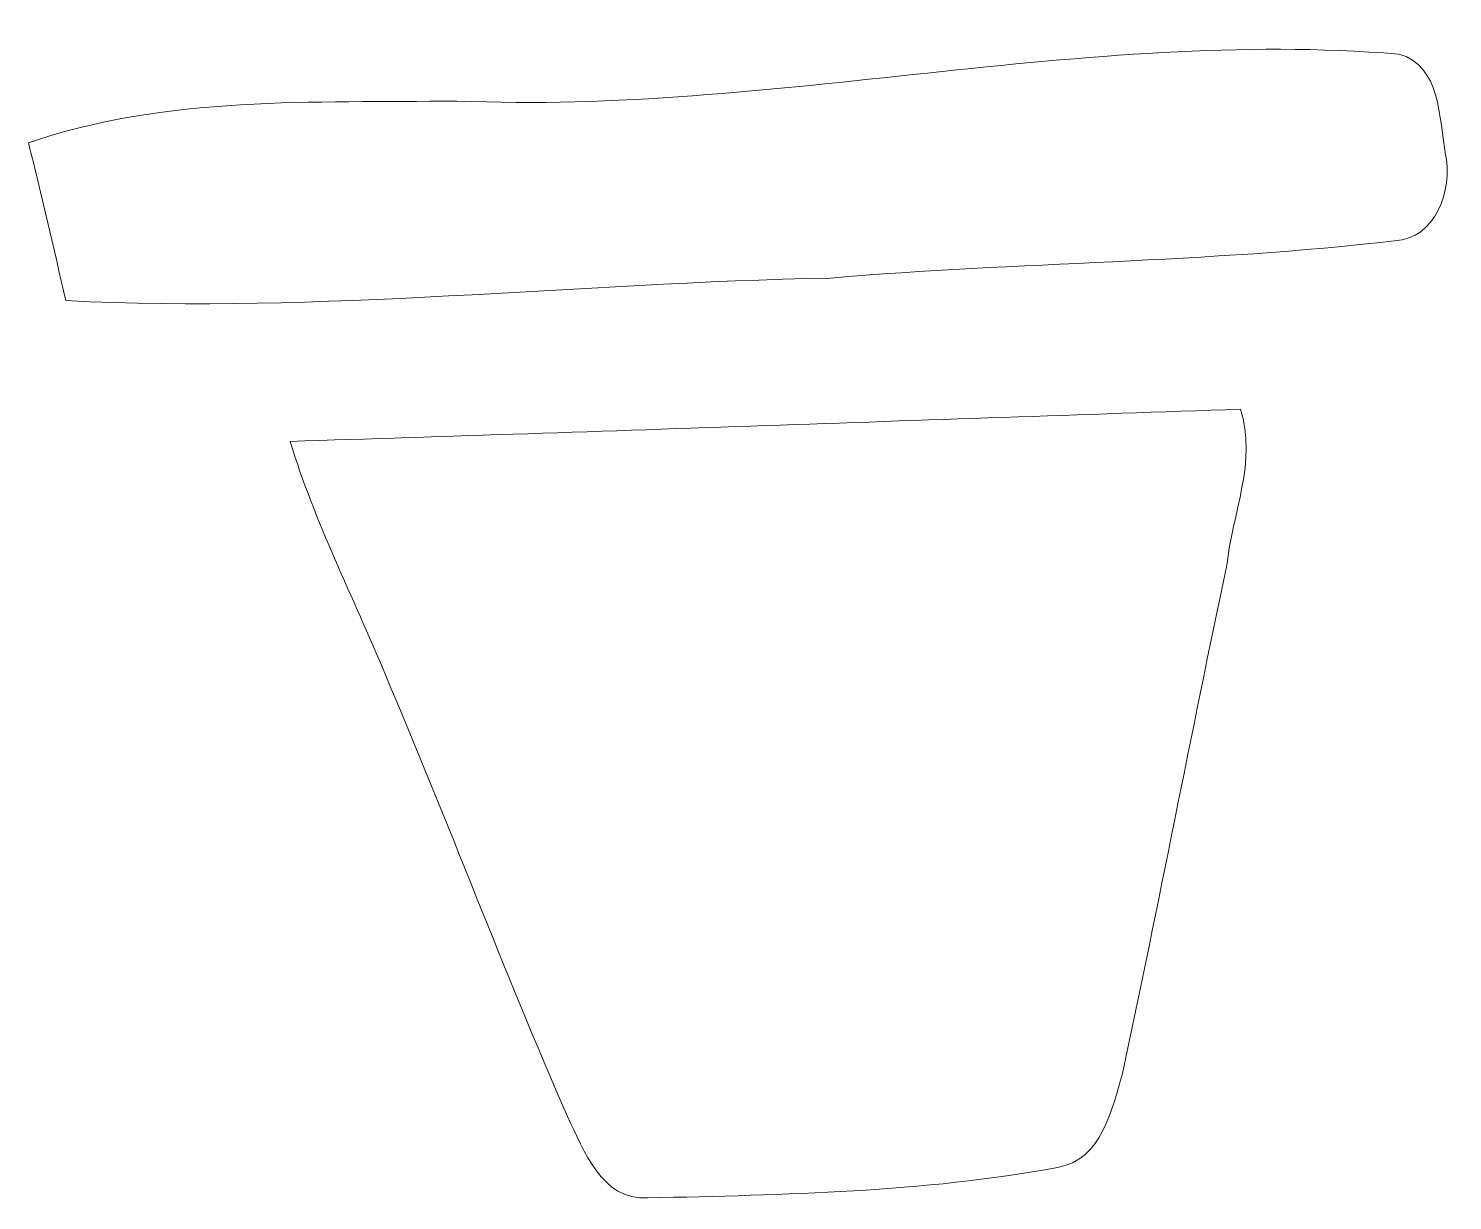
# Model space of a CAD drawing. Header units: centimetres. Extents: x -10.7 to 10.7, y -16 to 16.
# Drawn here: x -1.855 to 2.249, y -15.586 to -12.21 of the extents above; entities that cross this region are included whole.
import ezdxf

# ---------------------------------------------------------------- set-up
doc = ezdxf.new("R2010")
doc.units = ezdxf.units.CM
doc.header["$MEASUREMENT"] = 0
doc.layers.add('Layer 1', color=7, linetype='Continuous')

msp = doc.modelspace()

# ---------------------------------------------------------------- linework, layer by layer
at = {"layer": 'Layer 1', "color": 8, "lineweight": 9}
for points in [[(-0.62025, -12.41885), (-1.03159, -12.42449), (-1.45986, -12.40262), (-1.85462, -12.5395), (-1.85462, -12.5395), (-1.81617, -12.69049), (-1.78265, -12.84112), (-1.74667, -12.99388), (-1.74667, -12.99388), (-1.01183, -13.03092), (-0.27735, -12.94272), (0.45713, -12.92897), (0.45713, -12.92897), (0.99794, -12.8824), (1.54228, -12.88522), (2.08203, -12.82137), (2.08203, -12.82137), (2.20232, -12.81502), (2.24924, -12.67567), (2.22949, -12.57337), (2.22949, -12.57337), (2.20938, -12.46894), (2.21679, -12.31549), (2.09367, -12.28374), (2.09367, -12.28374), (1.18456, -12.21), (0.28851, -12.45766), (-0.62025, -12.41885), (-0.62025, -12.41885), (-0.62025, -12.41885), (-0.62025, -12.41885), (-0.62025, -12.41885)], [(-1.10073, -13.39922), (-1.02983, -13.63135), (-0.91835, -13.84795), (-0.82592, -14.07197), (-0.82592, -14.07197), (-0.646, -14.49389), (-0.48478, -14.92322), (-0.30169, -15.34373), (-0.30169, -15.34373), (-0.25336, -15.44215), (-0.20397, -15.58574), (-0.06956, -15.57833), (-0.06956, -15.57833), (0.32414, -15.5688), (0.72242, -15.56245), (1.11048, -15.49084), (1.11048, -15.49084), (1.23854, -15.46897), (1.26746, -15.32397), (1.29816, -15.21955), (1.29816, -15.21955), (1.40293, -14.73272), (1.49501, -14.24306), (1.59907, -13.75623), (1.59907, -13.75623), (1.61354, -13.60912), (1.68762, -13.45496), (1.63788, -13.30679), (1.63788, -13.30679), (0.72524, -13.33748), (-0.18774, -13.37064), (-1.10073, -13.39922)]]:
    msp.add_open_spline(points, degree=3, knots=[0, 0, 0, 0, 0.1111111, 0.1111111, 0.1111111, 0.1111111, 0.2222222, 0.2222222, 0.2222222, 0.2222222, 0.3333333, 0.3333333, 0.3333333, 0.3333333, 0.4444444, 0.4444444, 0.4444444, 0.4444444, 0.5555556, 0.5555556, 0.5555556, 0.5555556, 0.6666667, 0.6666667, 0.6666667, 0.6666667, 0.7777778, 0.7777778, 0.7777778, 0.7777778, 1, 1, 1, 1], dxfattribs=at)

doc.saveas('drawing.dxf')
